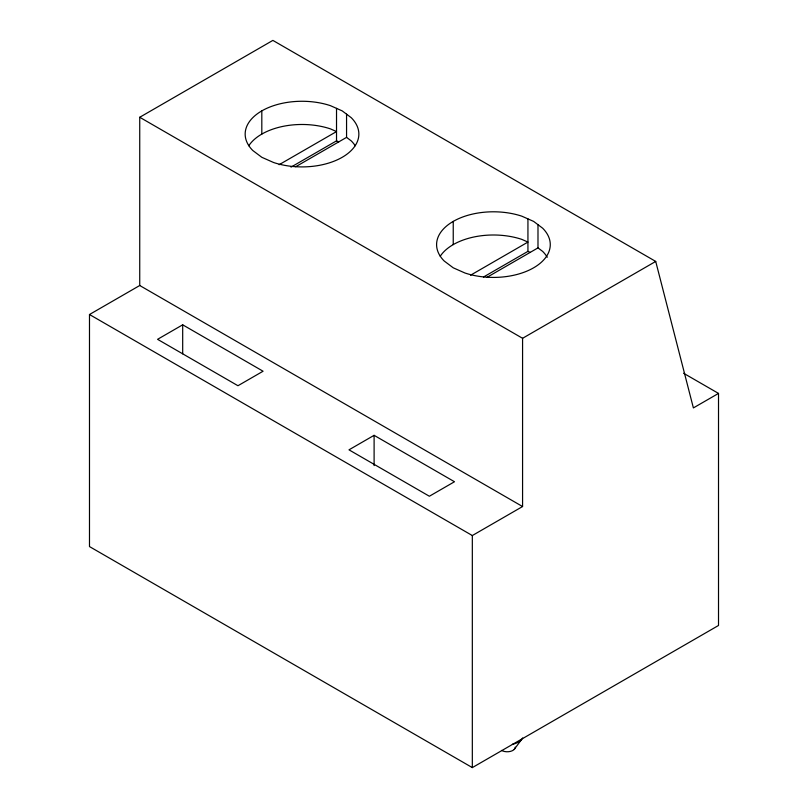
<?xml version="1.0" encoding="UTF-8"?>
<svg xmlns="http://www.w3.org/2000/svg" width="808" height="808" viewBox="0 0 808 808"><rect width="100%" height="100%" fill="white"/><g stroke="black" fill="none" stroke-linecap="round" stroke-linejoin="round"><path stroke-width="1.21" d="M514.171 749.46L521.089 740.168M139.733 117.271L272.872 40.4L655.712 261.428L693.385 407.919L718.514 393.415L718.514 625.473L472.326 767.6L89.486 546.572L89.486 314.514L139.733 285.507L522.574 506.535L522.574 338.299L139.733 117.271L139.733 285.507M279.114 164.711L336.522 131.573L330.432 128.876A56.843 32.815 0 0 0 248.803 145.743M291.031 167.115L336.522 140.855L338.794 141.865M295.657 166.761L346.561 137.37L346.561 114.17M182.689 324.816L157.57 339.32L237.956 385.729L263.075 371.226L182.689 324.816L182.689 353.823M470.539 275.225L527.937 242.087L521.847 239.39A56.843 32.815 0 0 0 440.229 256.257M483.527 277.003L527.937 251.369L530.21 252.379M487.083 277.275L537.987 247.884L537.987 224.685M522.574 338.299L655.712 261.428M374.104 435.33L348.985 449.834L429.371 496.243L454.49 481.74L374.104 435.33L374.104 465.59M89.486 314.514L472.326 535.542L522.574 506.535M683.608 373.266L718.514 393.415M537.987 247.884L542.653 251.399A56.843 32.815 0 0 1 547.258 257.267M346.561 137.37L351.238 140.885A56.843 32.815 0 0 1 355.217 145.743M527.937 218.877L527.937 251.369M472.326 535.542L472.326 767.6M453.238 221.402A56.843 32.815 0 0 0 444.208 261.014L453.238 267.812L465.004 273.023A56.843 32.815 0 0 0 533.623 267.812A56.843 32.815 0 0 0 542.653 228.199L533.623 221.402L521.847 216.191A56.843 32.815 0 0 0 453.238 221.402L453.238 244.602M336.522 108.363L336.522 140.855M261.812 110.888A56.843 32.815 0 0 0 252.783 150.5L261.812 157.297L273.589 162.509A56.843 32.815 0 0 0 342.208 157.297A56.843 32.815 0 0 0 351.238 117.685L342.208 110.888L330.432 105.666A56.843 32.815 0 0 0 261.812 110.888L261.812 134.088M522.685 737.936A15.988 9.231 0 0 1 512.383 744.289M515.241 747.148A7.989 4.616 0 0 1 510.303 751.42A7.989 4.616 0 0 1 501.596 750.42"/></g></svg>
